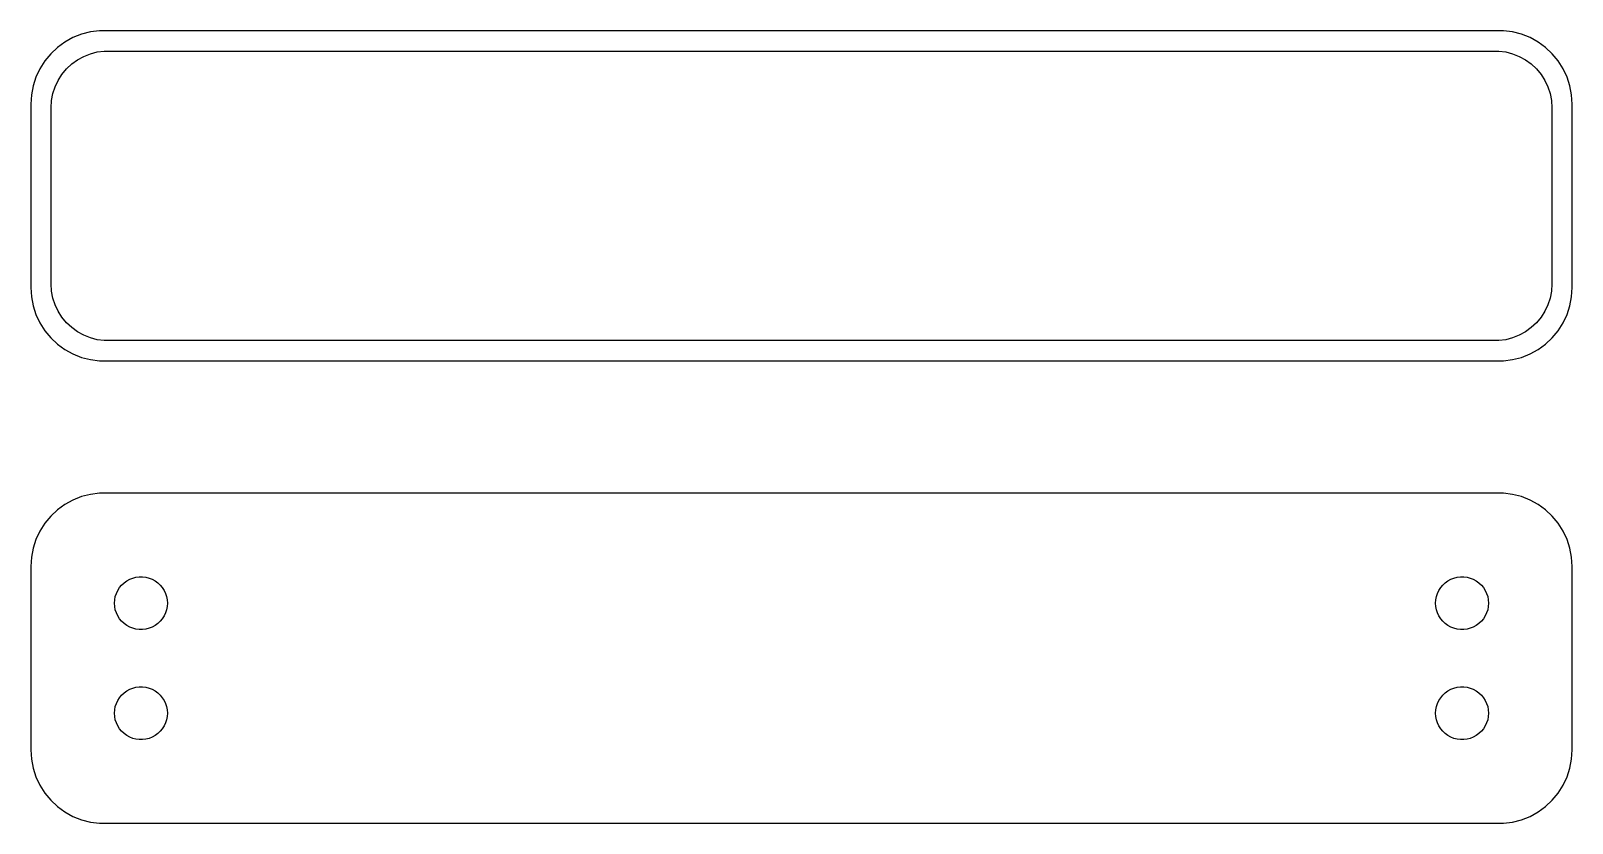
# Model space of a CAD drawing. Header units: metres. Extents: x -52 to 52, y 20 to 74.
import ezdxf

# ---------------------------------------------------------------- set-up
doc = ezdxf.new("R2010")
doc.units = ezdxf.units.M

msp = doc.modelspace()

# ---------------------------------------------------------------- linework, layer by layer
for p, q in [((-49.6289, 73.7741), (-50.1791, 73.4716)), ((-49.0451, 74.0053), (-49.6289, 73.7741)), ((-48.4369, 74.1614), (-49.0451, 74.0053)), ((-47.8139, 74.2401), (-48.4369, 74.1614)), ((47.8139, 74.2401), (-47.8139, 74.2401)), ((48.4369, 74.1614), (47.8139, 74.2401)), ((49.0451, 74.0053), (48.4369, 74.1614)), ((49.6289, 73.7741), (49.0451, 74.0053)), ((50.1791, 73.4716), (49.6289, 73.7741)), ((-51.1448, 72.6727), (-51.5451, 72.1889)), ((-50.6871, 73.1026), (-51.1448, 72.6727)), ((-50.1791, 73.4716), (-50.6871, 73.1026)), ((-49.3234, 72.2671), (-48.8975, 72.5012)), ((-48.8975, 72.5012), (-48.4457, 72.6801)), ((-48.4457, 72.6801), (-47.9751, 72.8009)), ((-47.9751, 72.8009), (-47.493, 72.8618)), ((-47.493, 72.8618), (47.493, 72.8618)), ((47.493, 72.8618), (47.9751, 72.8009)), ((47.9751, 72.8009), (48.4457, 72.6801)), ((48.4457, 72.6801), (48.8975, 72.5012)), ((48.8975, 72.5012), (49.3234, 72.2671)), ((50.6871, 73.1026), (50.1791, 73.4716)), ((51.1448, 72.6727), (50.6871, 73.1026)), ((51.5451, 72.1889), (51.1448, 72.6727)), ((-51.8815, 71.6588), (-52.1489, 71.0906)), ((-51.5451, 72.1889), (-51.8815, 71.6588)), ((-50.3805, 71.2744), (-50.0707, 71.6488)), ((-50.0707, 71.6488), (-49.7165, 71.9815)), ((-49.7165, 71.9815), (-49.3234, 72.2671)), ((49.3234, 72.2671), (49.7165, 71.9815)), ((49.7165, 71.9815), (50.0707, 71.6488)), ((50.0707, 71.6488), (50.3805, 71.2744)), ((51.8815, 71.6588), (51.5451, 72.1889)), ((52.1489, 71.0906), (51.8815, 71.6588)), ((-52.3429, 70.4934), (-52.4606, 69.8767)), ((-52.1489, 71.0906), (-52.3429, 70.4934)), ((-50.9979, 69.9623), (-50.8477, 70.4244)), ((-50.8477, 70.4244), (-50.6408, 70.8641)), ((-50.6408, 70.8641), (-50.3805, 71.2744)), ((50.3805, 71.2744), (50.6408, 70.8641)), ((50.6408, 70.8641), (50.8477, 70.4244)), ((50.8477, 70.4244), (50.9979, 69.9623)), ((52.3429, 70.4934), (52.1489, 71.0906)), ((52.4606, 69.8767), (52.3429, 70.4934)), ((-52.4606, 69.8767), (-52.5, 69.25)), ((-51.1195, 69), (-51.089, 69.485)), ((-51.089, 69.485), (-50.9979, 69.9623)), ((50.9979, 69.9623), (51.089, 69.485)), ((51.089, 69.485), (51.1195, 69)), ((52.5, 69.25), (52.4606, 69.8767)), ((-52.5, 69.25), (-52.5, 56.75)), ((-51.1195, 57), (-51.1195, 69)), ((51.1195, 69), (51.1195, 57)), ((52.5, 56.75), (52.5, 69.25)), ((-52.5, 56.75), (-52.4606, 56.1233)), ((-51.089, 56.515), (-51.1195, 57)), ((51.1195, 57), (51.089, 56.515)), ((52.4606, 56.1233), (52.5, 56.75)), ((-52.4606, 56.1233), (-52.3429, 55.5066)), ((-50.9979, 56.0377), (-51.089, 56.515)), ((-50.8477, 55.5756), (-50.9979, 56.0377)), ((50.9979, 56.0377), (50.8477, 55.5756)), ((51.089, 56.515), (50.9979, 56.0377)), ((52.3429, 55.5066), (52.4606, 56.1233)), ((-52.3429, 55.5066), (-52.1489, 54.9094)), ((-52.1489, 54.9094), (-51.8815, 54.3412)), ((-50.6408, 55.1359), (-50.8477, 55.5756)), ((-50.3805, 54.7256), (-50.6408, 55.1359)), ((-50.0707, 54.3512), (-50.3805, 54.7256)), ((50.3805, 54.7256), (50.0707, 54.3512)), ((50.6408, 55.1359), (50.3805, 54.7256)), ((50.8477, 55.5756), (50.6408, 55.1359)), ((51.8815, 54.3412), (52.1489, 54.9094)), ((52.1489, 54.9094), (52.3429, 55.5066)), ((-51.8815, 54.3412), (-51.5451, 53.8111)), ((-51.5451, 53.8111), (-51.1448, 53.3273)), ((-49.7165, 54.0185), (-50.0707, 54.3512)), ((-49.3234, 53.7329), (-49.7165, 54.0185)), ((-48.8975, 53.4988), (-49.3234, 53.7329)), ((49.3234, 53.7329), (48.8975, 53.4988)), ((49.7165, 54.0185), (49.3234, 53.7329)), ((50.0707, 54.3512), (49.7165, 54.0185)), ((51.1448, 53.3273), (51.5451, 53.8111)), ((51.5451, 53.8111), (51.8815, 54.3412)), ((-51.1448, 53.3273), (-50.6871, 52.8974)), ((-50.6871, 52.8974), (-50.1791, 52.5284)), ((-50.1791, 52.5284), (-49.6289, 52.2259)), ((-48.4457, 53.3199), (-48.8975, 53.4988)), ((-47.9751, 53.1991), (-48.4457, 53.3199)), ((-47.493, 53.1382), (-47.9751, 53.1991)), ((47.493, 53.1382), (-47.493, 53.1382)), ((47.9751, 53.1991), (47.493, 53.1382)), ((48.4457, 53.3199), (47.9751, 53.1991)), ((48.8975, 53.4988), (48.4457, 53.3199)), ((49.6289, 52.2259), (50.1791, 52.5284)), ((50.1791, 52.5284), (50.6871, 52.8974)), ((50.6871, 52.8974), (51.1448, 53.3273)), ((-49.6289, 52.2259), (-49.0451, 51.9947)), ((-49.0451, 51.9947), (-48.4369, 51.8386)), ((-48.4369, 51.8386), (-47.8139, 51.7599)), ((-47.8139, 51.7599), (47.8139, 51.7599)), ((47.8139, 51.7599), (48.4369, 51.8386)), ((48.4369, 51.8386), (49.0451, 51.9947)), ((49.0451, 51.9947), (49.6289, 52.2259)), ((-49.6289, 42.2741), (-50.1791, 41.9716)), ((-49.0451, 42.5053), (-49.6289, 42.2741)), ((-48.4369, 42.6614), (-49.0451, 42.5053)), ((-47.8139, 42.7401), (-48.4369, 42.6614)), ((47.8139, 42.7401), (-47.8139, 42.7401)), ((48.4369, 42.6614), (47.8139, 42.7401)), ((49.0451, 42.5053), (48.4369, 42.6614)), ((49.6289, 42.2741), (49.0451, 42.5053)), ((50.1791, 41.9716), (49.6289, 42.2741)), ((-51.1448, 41.1727), (-51.5451, 40.6889)), ((-50.6871, 41.6026), (-51.1448, 41.1727)), ((-50.1791, 41.9716), (-50.6871, 41.6026)), ((50.6871, 41.6026), (50.1791, 41.9716)), ((51.1448, 41.1727), (50.6871, 41.6026)), ((51.5451, 40.6889), (51.1448, 41.1727)), ((-51.8815, 40.1588), (-52.1489, 39.5906)), ((-51.5451, 40.6889), (-51.8815, 40.1588)), ((51.8815, 40.1588), (51.5451, 40.6889)), ((52.1489, 39.5906), (51.8815, 40.1588)), ((-52.3429, 38.9934), (-52.4606, 38.3767)), ((-52.1489, 39.5906), (-52.3429, 38.9934)), ((52.3429, 38.9934), (52.1489, 39.5906)), ((52.4606, 38.3767), (52.3429, 38.9934)), ((-52.4606, 38.3767), (-52.5, 37.75)), ((52.5, 37.75), (52.4606, 38.3767)), ((-52.5, 37.75), (-52.5, 25.25)), ((-46.1474, 36.6369), (-45.9645, 36.7698)), ((-45.9645, 36.7698), (-45.7664, 36.8787)), ((-45.7664, 36.8787), (-45.5562, 36.9619)), ((-45.5562, 36.9619), (-45.3373, 37.0181)), ((-45.3373, 37.0181), (-45.113, 37.0464)), ((-45.113, 37.0464), (-44.887, 37.0464)), ((-44.887, 37.0464), (-44.6627, 37.0181)), ((-44.6627, 37.0181), (-44.4438, 36.9619)), ((-44.4438, 36.9619), (-44.2336, 36.8787)), ((-44.2336, 36.8787), (-44.0355, 36.7698)), ((-44.0355, 36.7698), (-43.8526, 36.6369)), ((43.8526, 36.6369), (44.0355, 36.7698)), ((44.0355, 36.7698), (44.2336, 36.8787)), ((44.2336, 36.8787), (44.4438, 36.9619)), ((44.4438, 36.9619), (44.6627, 37.0181)), ((44.6627, 37.0181), (44.887, 37.0464)), ((44.887, 37.0464), (45.113, 37.0464)), ((45.113, 37.0464), (45.3373, 37.0181)), ((45.3373, 37.0181), (45.5562, 36.9619)), ((45.5562, 36.9619), (45.7664, 36.8787)), ((45.7664, 36.8787), (45.9645, 36.7698)), ((45.9645, 36.7698), (46.1474, 36.6369)), ((52.5, 25.25), (52.5, 37.75)), ((-46.7434, 35.6976), (-46.6736, 35.9126)), ((-46.6736, 35.9126), (-46.5773, 36.1171)), ((-46.5773, 36.1171), (-46.4562, 36.308)), ((-46.4562, 36.308), (-46.3121, 36.4822)), ((-46.3121, 36.4822), (-46.1474, 36.6369)), ((-43.8526, 36.6369), (-43.6879, 36.4822)), ((-43.6879, 36.4822), (-43.5438, 36.308)), ((-43.5438, 36.308), (-43.4226, 36.1171)), ((-43.4226, 36.1171), (-43.3264, 35.9126)), ((-43.3264, 35.9126), (-43.2565, 35.6976)), ((43.2565, 35.6976), (43.3264, 35.9126)), ((43.3264, 35.9126), (43.4226, 36.1171)), ((43.4226, 36.1171), (43.5438, 36.308)), ((43.5438, 36.308), (43.6879, 36.4822)), ((43.6879, 36.4822), (43.8526, 36.6369)), ((46.1474, 36.6369), (46.3121, 36.4822)), ((46.3121, 36.4822), (46.4562, 36.308)), ((46.4562, 36.308), (46.5773, 36.1171)), ((46.5773, 36.1171), (46.6736, 35.9126)), ((46.6736, 35.9126), (46.7434, 35.6976)), ((-46.8, 35.25), (-46.7858, 35.4756)), ((-46.7858, 35.0244), (-46.8, 35.25)), ((-46.7858, 35.4756), (-46.7434, 35.6976)), ((-46.7434, 34.8024), (-46.7858, 35.0244)), ((-46.6736, 34.5874), (-46.7434, 34.8024)), ((-43.2565, 34.8024), (-43.3264, 34.5874)), ((-43.2565, 35.6976), (-43.2142, 35.4756)), ((-43.2142, 35.0244), (-43.2565, 34.8024)), ((-43.2142, 35.4756), (-43.2, 35.25)), ((-43.2, 35.25), (-43.2142, 35.0244)), ((43.2, 35.25), (43.2142, 35.4756)), ((43.2142, 35.0244), (43.2, 35.25)), ((43.2142, 35.4756), (43.2565, 35.6976)), ((43.2565, 34.8024), (43.2142, 35.0244)), ((43.3264, 34.5874), (43.2565, 34.8024)), ((46.7434, 34.8024), (46.6736, 34.5874)), ((46.7434, 35.6976), (46.7858, 35.4756)), ((46.7858, 35.0244), (46.7434, 34.8024)), ((46.7858, 35.4756), (46.8, 35.25)), ((46.8, 35.25), (46.7858, 35.0244)), ((-46.5773, 34.3828), (-46.6736, 34.5874)), ((-46.4562, 34.192), (-46.5773, 34.3828)), ((-46.3121, 34.0178), (-46.4562, 34.192)), ((-46.1474, 33.8631), (-46.3121, 34.0178)), ((-45.9645, 33.7302), (-46.1474, 33.8631)), ((-45.7664, 33.6213), (-45.9645, 33.7302)), ((-45.5562, 33.5381), (-45.7664, 33.6213)), ((-44.2336, 33.6213), (-44.4438, 33.5381)), ((-44.0355, 33.7302), (-44.2336, 33.6213)), ((-43.8526, 33.8631), (-44.0355, 33.7302)), ((-43.6879, 34.0178), (-43.8526, 33.8631)), ((-43.5438, 34.192), (-43.6879, 34.0178)), ((-43.4226, 34.3828), (-43.5438, 34.192)), ((-43.3264, 34.5874), (-43.4226, 34.3828)), ((43.4226, 34.3828), (43.3264, 34.5874)), ((43.5438, 34.192), (43.4226, 34.3828)), ((43.6879, 34.0178), (43.5438, 34.192)), ((43.8526, 33.8631), (43.6879, 34.0178)), ((44.0355, 33.7302), (43.8526, 33.8631)), ((44.2336, 33.6213), (44.0355, 33.7302)), ((44.4438, 33.5381), (44.2336, 33.6213)), ((45.7664, 33.6213), (45.5562, 33.5381)), ((45.9645, 33.7302), (45.7664, 33.6213)), ((46.1474, 33.8631), (45.9645, 33.7302)), ((46.3121, 34.0178), (46.1474, 33.8631)), ((46.4562, 34.192), (46.3121, 34.0178)), ((46.5773, 34.3828), (46.4562, 34.192)), ((46.6736, 34.5874), (46.5773, 34.3828)), ((-45.3373, 33.4819), (-45.5562, 33.5381)), ((-45.113, 33.4536), (-45.3373, 33.4819)), ((-44.887, 33.4536), (-45.113, 33.4536)), ((-44.6627, 33.4819), (-44.887, 33.4536)), ((-44.4438, 33.5381), (-44.6627, 33.4819)), ((44.6627, 33.4819), (44.4438, 33.5381)), ((44.887, 33.4536), (44.6627, 33.4819)), ((45.113, 33.4536), (44.887, 33.4536)), ((45.3373, 33.4819), (45.113, 33.4536)), ((45.5562, 33.5381), (45.3373, 33.4819)), ((-45.7664, 29.3787), (-45.5562, 29.4619)), ((-45.5562, 29.4619), (-45.3373, 29.5181)), ((-45.3373, 29.5181), (-45.113, 29.5464)), ((-45.113, 29.5464), (-44.887, 29.5464)), ((-44.887, 29.5464), (-44.6627, 29.5181)), ((-44.6627, 29.5181), (-44.4438, 29.4619)), ((-44.4438, 29.4619), (-44.2336, 29.3787)), ((44.2336, 29.3787), (44.4438, 29.4619)), ((44.4438, 29.4619), (44.6627, 29.5181)), ((44.6627, 29.5181), (44.887, 29.5464)), ((44.887, 29.5464), (45.113, 29.5464)), ((45.113, 29.5464), (45.3373, 29.5181)), ((45.3373, 29.5181), (45.5562, 29.4619)), ((45.5562, 29.4619), (45.7664, 29.3787)), ((-46.7434, 28.1976), (-46.6736, 28.4126)), ((-46.6736, 28.4126), (-46.5773, 28.6172)), ((-46.5773, 28.6172), (-46.4562, 28.808)), ((-46.4562, 28.808), (-46.3121, 28.9822)), ((-46.3121, 28.9822), (-46.1474, 29.1369)), ((-46.1474, 29.1369), (-45.9645, 29.2698)), ((-45.9645, 29.2698), (-45.7664, 29.3787)), ((-44.2336, 29.3787), (-44.0355, 29.2698)), ((-44.0355, 29.2698), (-43.8526, 29.1369)), ((-43.8526, 29.1369), (-43.6879, 28.9822)), ((-43.6879, 28.9822), (-43.5438, 28.808)), ((-43.5438, 28.808), (-43.4226, 28.6172)), ((-43.4226, 28.6172), (-43.3264, 28.4126)), ((-43.3264, 28.4126), (-43.2565, 28.1976)), ((43.2565, 28.1976), (43.3264, 28.4126)), ((43.3264, 28.4126), (43.4226, 28.6172)), ((43.4226, 28.6172), (43.5438, 28.808)), ((43.5438, 28.808), (43.6879, 28.9822)), ((43.6879, 28.9822), (43.8526, 29.1369)), ((43.8526, 29.1369), (44.0355, 29.2698)), ((44.0355, 29.2698), (44.2336, 29.3787)), ((45.7664, 29.3787), (45.9645, 29.2698)), ((45.9645, 29.2698), (46.1474, 29.1369)), ((46.1474, 29.1369), (46.3121, 28.9822)), ((46.3121, 28.9822), (46.4562, 28.808)), ((46.4562, 28.808), (46.5773, 28.6172)), ((46.5773, 28.6172), (46.6736, 28.4126)), ((46.6736, 28.4126), (46.7434, 28.1976)), ((-46.8, 27.75), (-46.7858, 27.9756)), ((-46.7858, 27.5244), (-46.8, 27.75)), ((-46.7858, 27.9756), (-46.7434, 28.1976)), ((-46.7434, 27.3024), (-46.7858, 27.5244)), ((-46.6736, 27.0874), (-46.7434, 27.3024)), ((-43.2565, 27.3024), (-43.3264, 27.0874)), ((-43.2565, 28.1976), (-43.2142, 27.9756)), ((-43.2142, 27.5244), (-43.2565, 27.3024)), ((-43.2142, 27.9756), (-43.2, 27.75)), ((-43.2, 27.75), (-43.2142, 27.5244)), ((43.2, 27.75), (43.2142, 27.9756)), ((43.2142, 27.5244), (43.2, 27.75)), ((43.2142, 27.9756), (43.2565, 28.1976)), ((43.2565, 27.3024), (43.2142, 27.5244)), ((43.3264, 27.0874), (43.2565, 27.3024)), ((46.7434, 27.3024), (46.6736, 27.0874)), ((46.7434, 28.1976), (46.7858, 27.9756)), ((46.7858, 27.5244), (46.7434, 27.3024)), ((46.7858, 27.9756), (46.8, 27.75)), ((46.8, 27.75), (46.7858, 27.5244)), ((-46.5773, 26.8829), (-46.6736, 27.0874)), ((-46.4562, 26.692), (-46.5773, 26.8829)), ((-46.3121, 26.5178), (-46.4562, 26.692)), ((-46.1474, 26.3631), (-46.3121, 26.5178)), ((-45.9645, 26.2302), (-46.1474, 26.3631)), ((-43.8526, 26.3631), (-44.0355, 26.2302)), ((-43.6879, 26.5178), (-43.8526, 26.3631)), ((-43.5438, 26.692), (-43.6879, 26.5178)), ((-43.4226, 26.8829), (-43.5438, 26.692)), ((-43.3264, 27.0874), (-43.4226, 26.8829)), ((43.4226, 26.8829), (43.3264, 27.0874)), ((43.5438, 26.692), (43.4226, 26.8829)), ((43.6879, 26.5178), (43.5438, 26.692)), ((43.8526, 26.3631), (43.6879, 26.5178)), ((44.0355, 26.2302), (43.8526, 26.3631)), ((46.1474, 26.3631), (45.9645, 26.2302)), ((46.3121, 26.5178), (46.1474, 26.3631)), ((46.4562, 26.692), (46.3121, 26.5178)), ((46.5773, 26.8829), (46.4562, 26.692)), ((46.6736, 27.0874), (46.5773, 26.8829)), ((-52.5, 25.25), (-52.4606, 24.6233)), ((-45.7664, 26.1213), (-45.9645, 26.2302)), ((-45.5562, 26.0381), (-45.7664, 26.1213)), ((-45.3373, 25.9819), (-45.5562, 26.0381)), ((-45.113, 25.9536), (-45.3373, 25.9819)), ((-44.887, 25.9536), (-45.113, 25.9536)), ((-44.6627, 25.9819), (-44.887, 25.9536)), ((-44.4438, 26.0381), (-44.6627, 25.9819)), ((-44.2336, 26.1213), (-44.4438, 26.0381)), ((-44.0355, 26.2302), (-44.2336, 26.1213)), ((44.2336, 26.1213), (44.0355, 26.2302)), ((44.4438, 26.0381), (44.2336, 26.1213)), ((44.6627, 25.9819), (44.4438, 26.0381)), ((44.887, 25.9536), (44.6627, 25.9819)), ((45.113, 25.9536), (44.887, 25.9536)), ((45.3373, 25.9819), (45.113, 25.9536)), ((45.5562, 26.0381), (45.3373, 25.9819)), ((45.7664, 26.1213), (45.5562, 26.0381)), ((45.9645, 26.2302), (45.7664, 26.1213)), ((52.4606, 24.6233), (52.5, 25.25)), ((-52.4606, 24.6233), (-52.3429, 24.0066)), ((52.3429, 24.0066), (52.4606, 24.6233)), ((-52.3429, 24.0066), (-52.1489, 23.4094)), ((-52.1489, 23.4094), (-51.8815, 22.8412)), ((51.8815, 22.8412), (52.1489, 23.4094)), ((52.1489, 23.4094), (52.3429, 24.0066)), ((-51.8815, 22.8412), (-51.5451, 22.3111)), ((-51.5451, 22.3111), (-51.1448, 21.8273)), ((51.1448, 21.8273), (51.5451, 22.3111)), ((51.5451, 22.3111), (51.8815, 22.8412)), ((-51.1448, 21.8273), (-50.6871, 21.3974)), ((-50.6871, 21.3974), (-50.1791, 21.0284)), ((-50.1791, 21.0284), (-49.6289, 20.7259)), ((49.6289, 20.7259), (50.1791, 21.0284)), ((50.1791, 21.0284), (50.6871, 21.3974)), ((50.6871, 21.3974), (51.1448, 21.8273)), ((-49.6289, 20.7259), (-49.0451, 20.4947)), ((-49.0451, 20.4947), (-48.4369, 20.3386)), ((-48.4369, 20.3386), (-47.8139, 20.2599)), ((-47.8139, 20.2599), (47.8139, 20.2599)), ((47.8139, 20.2599), (48.4369, 20.3386)), ((48.4369, 20.3386), (49.0451, 20.4947)), ((49.0451, 20.4947), (49.6289, 20.7259))]:
    msp.add_line(p, q)

doc.saveas('drawing.dxf')
